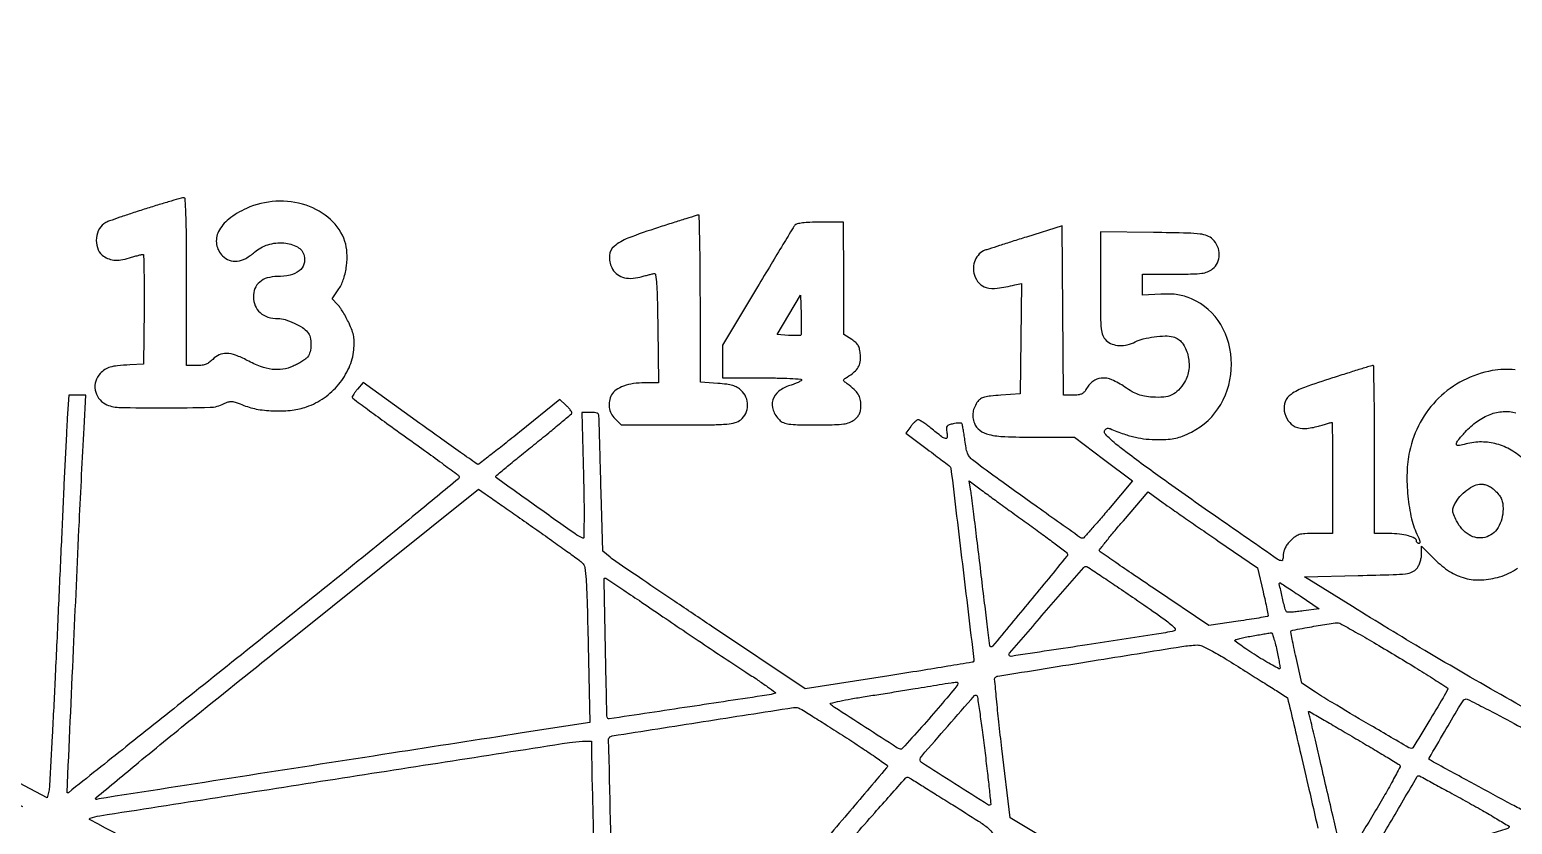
# Model space of a CAD drawing. Extents: x 0 to 7087, y 0 to 4724.
# Drawn here: x 2847 to 3448, y 3366 to 3688 of the extents above; entities that cross this region are included whole.
import ezdxf

# ---------------------------------------------------------------- set-up
doc = ezdxf.new("R2010")
doc.units = 0

msp = doc.modelspace()

# ---------------------------------------------------------------- linework, layer by layer
for points in [[(1293.492648, 3122.898616, -0.000001), (1813.67451, 3204.303477, -0.022438), (1818.5, 3204.838211, -0.754331), (1818.552835, 3204.690615, -0.017362), (1817.590625, 3204.050119, -0.012894), (1816.042809, 3203.149883, -0.006068), (1814, 3202.063238, -0.007019), (1809.606217, 3199.871571, -0.000019), (1750.092351, 3171.224375, -0.000118), (1682.894469, 3138.901257, -0.000074), (1604.165449, 3101.068753), (1399.830898, 3002.914831), (1224.165449, 3013.975075, -0.000031), (1154.660747, 3018.355539, -0.00004)], [(6679.454404, 791.75405, 0.000001), (6397.472142, 1046.787835, 0.000001), (6069.5, 1343.414553, -0.000021)], [(5468.71875, 1886.879035, -0.000001), (5219.850244, 2112.065315, -0.01151)], [(5252.276589, 2097.990111, 0.000002), (5820.76871, 1796.93329)], [(4651.653342, 1425.1125, -0.000001), (4539.128075, 1632.810979, -0.043589)], [(5548.424573, 2408.704966, -0.000001), (5727.394647, 2299.842302, -0.000133)], [(5306.980115, 216.220109, 0.000001), (5194.709925, 423.334713, 0.000017)], [(5733.561876, 2304.782547, -0.000001), (5555.403848, 2413.623819, -0.353388)], [(5373.759285, 2042.672399, -0.000001), (5195.709751, 2137.200618, -0.192573)], [(5555.34416, 980.541909, -0.000001), (5678.911179, 867.897119, -0.000083)], [(3615.925633, 3667.053647, -0.000002), (3641.728749, 3715.748958, -0.000001), (3683.548406, 3794.66941, -0.000001), (3731.295565, 3884.775511, -0.000001), (3778.830453, 3974.480516)], [(1840.425828, 3215.248007, -0.000001), (1750.933564, 3201.206536, -0.000135)], [(4749.665349, 793.063305, 0.000001), (4721.748575, 903.856146, 0.007095)], [(4570.12107, 1505.740836, -0.000001), (4545.158775, 1605.268138, -0.26365)], [(4912.327304, 147.416691, -0.000001), (4884.371973, 258.307726, -0.000042)], [(2219.775322, 3388.29958, -0.000113), (2302.284696, 3427.943308, 0.000049), (2384.83521, 3467.593889, 0.000082), (2454.393481, 3501.026403, 0.000001), (2517.540201, 3531.39011, 0.062771), (2517.884602, 3531.612606, 0.32324), (2518.103037, 3532.480532, 0.020229), (2516.964311, 3535.036102, 0.020995), (2515.614818, 3537.496886, 0.262598), (2514.722919, 3538, 0.111952), (2513.916109, 3537.817059, 0.000008), (2449.780288, 3507.154402, 0.000287), (2378.985646, 3473.256966, 0.000173), (2295.094239, 3432.993709, -0.000238), (2211.176898, 3392.73144, -0.000394)], [(1848.627436, 3209.469568, -0.000003), (2044.597961, 3240.082163, -0.000017), (2238.020133, 3270.288605, -0.031404)], [(5195.527972, 2138.637991, -0.000003), (5370.619532, 2273.225485, -0.00001), (5544.780584, 2407.090447, -0.077987)], [(3778.724967, 3999.549892, 0.000039), (3713.641076, 3876.75, -0.000034), (3648.504441, 3753.847778, -0.000056), (3593.512849, 3650.132812, -0.000002), (3543.723597, 3556.255828, -0.018461)], [(5982.658973, 2709.702957, -0.000002), (6088.233851, 2670.531374, -0.000202)], [(6450.22633, 2376, -0.000003), (6305.76258, 2478.782248, -0.000005), (6175.84193, 2571.220518, -0.000003), (6066.608729, 2648.942153, -0.000054)], [(5413.830573, 1926.909787, 0.000017), (6158.626144, 1253.456846)], [(1825.138253, 2968.862981, -0.000003), (1836.244022, 3088.55881, -0.000004), (1847.339812, 3208.131344, -0.145737)], [(2087.308865, 3324.525265, -0.000002), (2150.352133, 3354.892074, -0.000188)], [(2510.846271, 3352.20417, -0.000001), (2507.660792, 3319.483316, -0.120384)], [(1855.853411, 3386.98061, -0.000004), (1741.150748, 3416.605863, -0.00028)], [(6395.801089, 1900.967422, 0.000006), (6162.72301, 2042.995235, -0.000108)], [(4545.463117, 1605.546108, -0.000002), (4590.813587, 1522.171778, -0.000208)], [(2264.237841, 3266.043679, -0.002997), (2284.980364, 3260.242181, -0.001374), (2311.96433, 3252.440073, -0.00139), (2366.059384, 3236.474627, -0.000914), (2428.229116, 3217.814238, -0.000057), (2493.279601, 3198.151447, -0.111456), (2495.150415, 3197.091079, -0.236242), (2495.583911, 3195.970696, -0.000051), (2489.949097, 3136.772881, -0.000064), (2484.316335, 3077.740881, -0.174267), (2483.641057, 3076.307724, -0.124472), (2481.293252, 3074.90762, -0.000009), (2265.828676, 3010.60097, -0.000017), (2051.378754, 2946.609263, -0.067821)], [(2529.310235, 3542.501859, 0.000002), (2526.118043, 3509.785496, 0.000162)], [(2507.482905, 3319.252036, -0.000002), (2469.580885, 3313.292048, -0.000177)], [(2073.118164, 3328.258049, -0.000011), (1969.384415, 3356.092479, -0.000007), (1865.341002, 3384.014143, -0.097573)], [(2629.443404, 3487.452118, 0.000003), (2660.95204, 3470.765601, 0.000119)], [(2266.909638, 3274.393112, -0.000009), (2383.610626, 3292.9641, -0.000069)], [(2076.389284, 2946.722542, 0.000004), (2133.501239, 2963.869552, 0.000022), (2197.976335, 2983.230838, 0.000014), (2273.5, 3005.915795, -0.000014), (2348.687081, 3028.499594, -0.000023), (2412.057188, 3047.528764), (2469.583157, 3064.800038, -0.016657), (2469.95, 3064.896982, -0.448186), (2470.020224, 3064.847098, -0.174619), (2469.98875, 3064.715804, -0.046581), (2469.785674, 3064.461641, -0.016322), (2469.45, 3064.135541, -0.015807), (2468.65679, 3063.458323, -0.000007), (2441.562728, 3041.769224, -0.000106), (2411.440583, 3017.667326, -0.000065), (2375.848647, 2989.208808), (2283.197295, 2915.146535)], [(3448.842335, 3550.270732, 0.071735), (3439.661334, 3549.938588, 0.073419), (3427.908391, 3545.965887, 0.07538), (3417.922765, 3538.791577, 0.075051), (3410.47908, 3528.948682, 0.071832), (3406.134099, 3517.200779, 0.045681), (3405.116196, 3508.725767, 0.031745), (3405.456061, 3499.083371, 0.032228), (3406.965774, 3489.911123, 0.062502), (3409.525639, 3482.950419, -0.024217), (3410.058842, 3481.784183, -0.053179), (3410.324083, 3480.841018, -0.096655), (3410.308847, 3480.227412, -0.351842), (3410.02568, 3480, -0.080406), (3409.633907, 3480.063412, -0.091495), (3409.301294, 3480.246599, -0.100739), (3409.078912, 3480.519307, -0.121415), (3409, 3480.839485, 0.283176), (3408.269657, 3482.025633, 0.047119), (3405.66275, 3483.045227, 0.040867), (3402.068029, 3483.762555, 0.028827), (3397.952947, 3484), (3392, 3484), (3392, 3518, 0.00175), (3391.954362, 3531.037288, 0.002919), (3391.813444, 3542.0125, 0.000343), (3391.624964, 3551.745115, 0.408353), (3391.364916, 3552, 0.073891), (3390.879888, 3551.927928, 0.000388), (3386.271268, 3550.523468, 0.001712), (3381.024054, 3548.90028, 0.001084), (3374.916658, 3546.973508, 0.010102), (3363.574159, 3543.114113, 0.063593), (3358.150375, 3540.323514, 0.147742), (3355.784033, 3537.368562, 0.145838), (3355.43372, 3533.581399, 0.094892), (3357.04485, 3529.623842, 0.14545), (3359.842406, 3527.238215, 0.121394), (3363.89798, 3526.518598, 0.055727), (3369.217432, 3527.47193, -0.001577), (3371.212559, 3528.057577, -0.002418), (3372.94505, 3528.551129, -0.000812), (3374.44478, 3528.967914, -0.067462), (3374.681501, 3529, -0.409843), (3374.812145, 3528.871294, -0.000197), (3374.906441, 3522.390625, -0.002212), (3374.977113, 3515.127629, -0.001326), (3375, 3506.5), (3375, 3484), (3367.923077, 3484, 0.010738), (3363.711495, 3483.909539, 0.060432), (3361.494895, 3483.543478, 0.08826), (3359.825985, 3482.715688, 0.037239), (3357.923077, 3481.076923, 0.03585), (3356.75283, 3479.725653, 0.038408), (3355.817164, 3478.250616, 0.041776), (3355.200166, 3476.811386, 0.080548), (3355, 3475.576923, -0.019678), (3354.961111, 3474.589192, -0.031824), (3354.841857, 3473.756971, -0.033661), (3354.671208, 3473.148075, -0.317642), (3354.46164, 3473, -0.152995), (3352.613058, 3473.579206, -0.000353), (3328.900681, 3490.081001, -0.002618), (3307.146158, 3505.412972, -0.006914), (3291.785183, 3516.683271, -0.007158), (3287.265099, 3520.199524, -0.024204), (3284.463303, 3522.676014, -0.032929), (3282.826563, 3524.49497, -0.264226), (3282.664225, 3525.567368, -0.087195), (3283.022789, 3526.165058, -0.120588), (3283.530994, 3526.52517, -0.116114), (3284.163271, 3526.617667, -0.076924), (3284.879042, 3526.442902, 0.01457), (3290.50075, 3524.301897, 0.027512), (3295.162781, 3522.962633, 0.030934), (3299.556467, 3522.240598, 0.025263), (3304.315295, 3522, 0.015848), (3308.474984, 3522.131875, 0.040225), (3311.464263, 3522.564694, 0.041691), (3314.283234, 3523.460016, 0.018139), (3317.862573, 3525.089191, 0.147385), (3329.67143, 3536.225044, 0.130954), (3334.050344, 3552.57825, 0.13464), (3329.677069, 3568.600314, 0.15892), (3317.927593, 3578.935803, 0.025345), (3314.982135, 3580.029634, 0.038859), (3312.331119, 3580.642582, 0.033939), (3309.36879, 3580.885114, 0.01445), (3305.38759, 3580.825154), (3297.995345, 3580.5), (3297.997672, 3584.75), (3298, 3589), (3310.865141, 3589, 0.004274), (3318.352743, 3589.064011, 0.028965), (3322.04475, 3589.341477, 0.059835), (3324.398908, 3589.94875, 0.073767), (3326.365141, 3591.07258, 0.117018), (3328.388543, 3593.619731, 0.108844), (3329.121429, 3596.874281, 0.104799), (3328.425282, 3600.23631, 0.101163), (3326.421063, 3603.075686, 0.092016), (3324.201812, 3604.501255, 0.068348), (3321.373606, 3605.2264, 0.023042), (3316.344389, 3605.571098, 0.001669), (3302.421063, 3605.835937), (3281, 3606.171873), (3281, 3585.260251, 0.001647), (3281.044779, 3571.663809, 0.023337), (3281.303664, 3566.807024, 0.071705), (3281.96479, 3564.141072, 0.108006), (3283.314451, 3562.174314, 0.097611), (3285.684227, 3560.689962, 0.07825), (3288.635065, 3560.064731, 0.071533), (3291.880809, 3560.358325, 0.06113), (3295.103424, 3561.553482, -0.058634), (3298.357171, 3562.778634, -0.027563), (3302.778767, 3563.619231, -0.027434), (3307.208227, 3563.964994, -0.067339), (3310.447421, 3563.602553, -0.174209), (3314.085175, 3561.16234, -0.097525), (3316.384606, 3556.284959, -0.088638), (3316.790065, 3550.443264, -0.110454), (3315.044003, 3545.304334, -0.051154), (3312.582385, 3542.064683, -0.094624), (3309.921267, 3540.123924, -0.088414), (3306.605127, 3539.223742, -0.040248), (3302.097378, 3539.186575, -0.024288), (3298.860331, 3539.579439, -0.045442), (3296.312684, 3540.25761, -0.043206), (3293.846851, 3541.41048, -0.019857), (3290.84584, 3543.306251, 0.048681), (3285.632811, 3546.193759, 0.119476), (3281.34389, 3546.933179, 0.154063), (3277.879939, 3545.578376, 0.101042), (3275.128159, 3542.25, -0.068353), (3274.333857, 3541.151252, -0.099448), (3273.356745, 3540.468159, -0.076408), (3271.999753, 3540.108109, -0.026714), (3269.977774, 3540), (3266.025916, 3540), (3265.762958, 3574.293879), (3265.5, 3608.587758), (3251, 3603.999411, 0.000353), (3245.281325, 3602.185362, 0.000472), (3240.095216, 3600.530824, 0.000327), (3235.746878, 3599.1359, 0.004925), (3234.239033, 3598.634664, 0.119423), (3231.937313, 3597.164213, 0.090875), (3230.283373, 3594.658006, 0.086569), (3229.571592, 3591.609437, 0.094136), (3229.969113, 3588.593589, 0.103671), (3231.88749, 3585.284479, 0.150769), (3234.762098, 3583.563195, 0.093049), (3239.196636, 3583.32047, 0.024077), (3246.269453, 3584.600401), (3249.038905, 3585.240592), (3248.769453, 3562.870296), (3248.5, 3540.5), (3240.667, 3540, 0.009661), (3236.544742, 3539.656787, 0.040121), (3234.09196, 3539.203897, 0.069405), (3232.499339, 3538.527967, 0.100364), (3231.373571, 3537.5, 0.048397), (3230.071739, 3535.298366, 0.069177), (3229.403864, 3533.132784, 0.072301), (3229.367332, 3530.94091, 0.058977), (3229.93818, 3528.662598, 0.145731), (3232.131831, 3525.793372, 0.099957), (3235.882169, 3524.07622, 0.048127), (3242.322011, 3523.20845, 0.009049), (3254.217881, 3522.974492), (3270.5, 3522.948983), (3282.213185, 3514.129847), (3293.92637, 3505.310711), (3284.213185, 3493.726659, -0.003354), (3280.434533, 3489.281108, -0.005296), (3277.127836, 3485.524477, -0.001586), (3274.224877, 3482.316635, -0.186991), (3273.732639, 3482.071304, -0.179721), (3272.895968, 3482.296558, -0.000135), (3254.378418, 3495.48588, -0.001532), (3238.007567, 3507.228659, -0.008103), (3229.162149, 3513.835257, -0.070987), (3227.989372, 3515.041469, -0.065695), (3227.163778, 3516.558448, -0.046433), (3226.569804, 3518.668423, -0.016061), (3226.097939, 3521.801444, 0.006917), (3225.781437, 3524.199929, 0.010033), (3225.430415, 3526.306695, 0.006051), (3225.08128, 3528.053553, 0.145012), (3224.845512, 3528.487821, 0.178816), (3224.472992, 3528.659346, 0.024312), (3223.600469, 3528.684655, 0.025483), (3222.523042, 3528.608492, 0.018969), (3221.345799, 3528.41916, 0.031003), (3219.683667, 3527.978098, 0.162417), (3218.937145, 3527.418338, 0.159506), (3218.66896, 3526.516474, 0.029614), (3218.820425, 3524.770167, -0.059455), (3218.872102, 3522.853627, -0.471298), (3218.233046, 3522.418171, -0.094235), (3216.752569, 3523.171367, -0.004426), (3212.331703, 3526.655081, 0.01083), (3210.662375, 3527.936226, 0.014593), (3209.094594, 3529.01743, 0.011609), (3207.757035, 3529.839959, 0.132803), (3207.16511, 3530, 0.157402), (3206.658638, 3529.836511, 0.028576), (3205.881901, 3529.206312, 0.028292), (3205.02534, 3528.332577, 0.022338), (3204.198603, 3527.298082), (3202.230393, 3524.596165), (3210.865197, 3518.140954, -0.00027), (3214.206955, 3515.639902, -0.000416), (3217.094757, 3513.472408, -0.000128), (3219.598936, 3511.58858, -0.012601), (3219.946742, 3511.312796, -0.191199), (3220.458918, 3510.369324, -0.000075), (3225.095331, 3471.709735, -0.000067), (3229.728436, 3432.984635, -0.226169), (3229.433211, 3432.111095, -0.159918), (3229.065291, 3431.918204, -0.000143), (3219.244252, 3430.278403, -0.001459), (3208.255485, 3428.479803, -0.000892), (3195.277762, 3426.418264), (3161.5, 3421.114337), (3123.5, 3446.543022, -0.000697), (3108.721441, 3456.462342, -0.001029), (3095.78125, 3465.212713, -0.000462), (3084.758913, 3472.714189, -0.020045), (3082.5, 3474.39105), (3079.5, 3476.810393), (3078.841893, 3500.155197, -0.000165), (3078.583156, 3509.442243, -0.000208), (3078.350111, 3518.037776, -0.000165), (3078.159975, 3525.249476, -0.001671), (3078.091893, 3528.25, 0.010968), (3077.964067, 3531.344883, 0.146296), (3077.573769, 3532.4018, 0.208771), (3076.716801, 3532.886668, 0.02582), (3074.523629, 3533), (3071.047259, 3533), (3071.68716, 3507.362157, -0.002778), (3071.892666, 3496.769541, -0.006329), (3071.902153, 3488.770398, -0.002107), (3071.801842, 3482.3758, -0.528956), (3071.397507, 3482.112157, -0.05512), (3068.288179, 3483.832681, -0.000999), (3052.839624, 3494.804097, -0.000242), (3036.488314, 3506.477759, -0.332498), (3036.269271, 3507.165582, -0.136341), (3036.571373, 3507.602736, -0.00062), (3040.911911, 3511.213261, -0.002872), (3045.887391, 3515.293498, -0.001803), (3051.75, 3520.010267, 0.002739), (3057.596308, 3524.731987, 0.004409), (3062.520312, 3528.82649, 0.000997), (3066.782886, 3532.449646, 0.219505), (3067, 3532.920371, 0.153075), (3066.872929, 3533.325707, 0.017503), (3066.291959, 3534.10181, 0.019832), (3065.512754, 3534.995179, 0.014927), (3064.589648, 3535.91578), (3062.179297, 3538.180188), (3045.845731, 3525.090094, -0.001484), (3039.545566, 3520.071629, -0.002402), (3034.154289, 3515.845215, -0.000371), (3029.359459, 3512.129136, -0.166149), (3028.981571, 3512, -0.154314), (3028.59416, 3512.122482, -0.000193), (3021.857789, 3516.858881, -0.001671), (3014.322382, 3522.19918, -0.001025), (3005.475488, 3528.540871), (2982.5, 3545.081743), (2980.25, 3542.485108, 0.013217), (2979.391647, 3541.439934, 0.017786), (2978.674624, 3540.447302, 0.014975), (2978.141602, 3539.597213, 0.150397), (2978.046591, 3539.194236, 0.218849), (2978.286138, 3538.753568, 0.000523), (2984.259245, 3534.297682, 0.003169), (2991.061775, 3529.30081, 0.00195), (2999.130628, 3523.5, -0.001426), (3007.264833, 3517.665132, -0.002184), (3014.278499, 3512.556964, -0.000738), (3020.312266, 3508.108275, -0.060266), (3021.155904, 3507.310942, -0.414409), (3021.05007, 3506.170188, -0.000659), (3003.829561, 3491.92167, -0.003015), (2980.483645, 3472.892152, -0.000783), (2942.689859, 3442.560942, -0.000218), (2912.196852, 3418.189129, -0.000362), (2886.464388, 3397.671027, -0.000008), (2863.134319, 3379.096724, -0.169695), (2862.857531, 3379, -0.427361), (2862.62956, 3379.23839, -0.000009), (2865.210905, 3436.952297, -0.000538), (2867.587102, 3488.808715, -0.001338), (2869.468405, 3526.75), (2870.160958, 3540), (2866.728079, 3540), (2863.2952, 3540), (2862.691822, 3530.75, 0.004313), (2862.333512, 3524.416245, 0.000219), (2861.354668, 3503.801562, 0.00035), (2860.219057, 3479.296675, 0.000254), (2858.987103, 3452, -0.000764), (2857.748295, 3425.160169, -0.001201), (2856.593247, 3402.103317, -0.000289), (2855.521648, 3381.916504, -0.048011), (2855.192881, 3379.734695), (2854.5, 3376.969391), (2750.5, 3432.052236, -0.000036)], [(3263.95358, 3357.124627), (3244.407159, 3368.912254), (3241.087901, 3397.007115, -0.002231), (3239.859091, 3407.821887, -0.003616), (3238.922016, 3417.027452, -0.000669), (3238.167129, 3425.132054, -0.222815), (3238.375761, 3425.709094, -0.157614), (3239.505326, 3426.286778, -0.000087), (3277.793421, 3432.462332, -0.000422), (3313.968149, 3438.259279, -0.028655), (3320.153239, 3438.884603, -0.123217), (3322.080775, 3438.490395, -0.012124), (3326.33478, 3436.323205, -0.012201), (3332.028533, 3433.064509, -0.004907), (3339.653239, 3428.347287, 0.000016), (3346.124088, 3424.255864, 0.000026), (3351.598323, 3420.795231, 0.000002), (3356.530506, 3417.677649, 0.004481), (3356.660203, 3417.597287, -0.200852), (3356.743493, 3417.48272, -0.000017), (3359.297873, 3406.677952, -0.000549), (3362.107705, 3394.732241, -0.000331), (3365.41454, 3380.561697, -0.00215), (3369.016196, 3364.774199, -0.005269)], [(3451.966031, 3514.340633, 0.058217), (3446.606399, 3518.134709, 0.065779), (3440.727804, 3520.403561, 0.066706), (3434.533117, 3521.048602, 0.062541), (3428.243398, 3520.069806, -0.043619), (3425.78483, 3519.591574, -0.471375), (3425.153477, 3520.211216, -0.152298), (3425.757077, 3521.685973, -0.010988), (3428.674849, 3525.061857, -0.052537), (3433.489965, 3529.380593, -0.066327), (3438.754378, 3532.213429, -0.073424), (3444.108862, 3533.380612, -0.089575), (3449.198212, 3532.815256, 0.07274)], [(2813.171221, 3390.181942, -0.00002), (2844.595056, 3373.481045, -0.059601)], [(3477.812686, 3399.219548, -0.001095), (3445.167086, 3417.646472, -0.004319), (3412.313199, 3436.662892, -0.005897), (3383.066063, 3454.399053), (3363.632126, 3466.5), (3385.40643, 3467, 0.001577), (3399.557382, 3467.36961, 0.022739), (3404.56772, 3467.744769, 0.071509), (3407.249903, 3468.46686, 0.121821), (3409.090367, 3469.860784, 0.055846), (3409.822203, 3471.006158, 0.033241), (3410.439045, 3472.504512, 0.032929), (3410.860512, 3474.100128, 0.048139), (3411, 3475.545567), (3411, 3478.869565), (3416.352129, 3473.517436, 0.054006), (3422.360843, 3468.683303, 0.077066), (3428.613211, 3465.922935, 0.078735), (3435.304739, 3465.219203, 0.059146), (3442.612179, 3466.47747, 0.081597), (3449.89262, 3470.007866, 0.084757)], [(2814.731505, 3367.030361, -0.00009), (2737.5, 3354.998771, 0.000032)], [(3379.142373, 3352.300284, -0.000073), (3377.213397, 3360.589363, -0.000359), (3375.030671, 3370.005676, -0.000226), (3372.495702, 3381, 0.000467), (3369.950549, 3392.014253, 0.000729), (3367.735784, 3401.495313, 0.000192), (3365.78697, 3409.769061, 0.026269), (3365.500393, 3410.75, -0.021374), (3365.355215, 3411.229457, -0.038761), (3365.284399, 3411.632812, -0.052041), (3365.286579, 3411.9168, -0.381874), (3365.379629, 3412, -0.131803), (3365.618232, 3411.935991, -0.000112), (3370.857711, 3408.905278, -0.001186), (3376.702744, 3405.504011, -0.000725), (3383.583467, 3401.464777, -0.001185), (3390.492987, 3397.373065, -0.001838), (3396.434544, 3393.805878, -0.000537), (3401.584646, 3390.680497, -0.059791), (3402.21393, 3390.18607, -0.329566), (3402.310277, 3389.542863, -0.001962), (3399.314441, 3383.95253, -0.006904), (3395.715531, 3377.513741, -0.004216), (3391.299288, 3370.009549, -0.003092), (3386.806611, 3362.624569, -0.005396)], [(3497.425405, 2857.64413, -0.000054), (3563.298817, 2902.870819, -0.000044), (3629.379131, 2948.220588, -0.128262), (3631.329455, 2948.924217, -0.334651), (3631.60406, 2948.754051, -0.070995), (3631.73985, 2948.169926, -0.048314), (3631.731233, 2947.299141, -0.026849), (3631.561778, 2946.25, 0.003339), (3631.09919, 2944.048844, 0.000006), (3623.706828, 2907.665748, 0.000046), (3615.40414, 2866.780585, 0.000028), (3605.660047, 2818.761058, -0.000337)]]:
    msp.add_lwpolyline(points, format="xyb")
for points in [[(2894.5, 3615.44015, 0.002772), (2888.97859, 3613.667914, 0.003666), (2883.970934, 3611.989154, 0.002644), (2879.794977, 3610.530333, 0.035806), (2878.315945, 3609.882296, 0.139523), (2875.722546, 3607.408521, 0.105417), (2874.472052, 3603.656233, 0.105246), (2874.8599, 3599.715028, 0.138631), (2876.839937, 3596.714625, 0.075605), (2879.008189, 3595.352074, 0.076548), (2881.474285, 3594.703094, 0.06448), (2884.369246, 3594.77332, 0.035419), (2887.831407, 3595.561507, -0.004038), (2889.67568, 3596.104986, -0.005436), (2891.354533, 3596.565333, -0.003795), (2892.766235, 3596.924542, -0.056936), (2893.269132, 3596.989176, -0.410382), (2893.578543, 3596.69227, -0.001173), (2893.733273, 3590.460883, -0.005405), (2893.81706, 3583.280984, -0.003239), (2893.769132, 3574.75), (2893.5, 3552.5), (2888, 3552.240771, 0.011592), (2883.020162, 3551.890205, 0.046643), (2880.026398, 3551.324733, 0.072563), (2877.904827, 3550.365122, 0.062864), (2876.027677, 3548.799333, 0.11417), (2874.226822, 3545.67345, 0.115383), (2873.991337, 3542.08691, 0.116239), (2875.36903, 3538.788193, 0.117152), (2878.071521, 3536.463015, 0.114187), (2883.55271, 3535.064254, 0.005825), (2902.033467, 3534.864285, 0.00584), (2920.510194, 3535.095441, 0.113752), (2926.005467, 3536.502827, -0.040873), (2927.832443, 3537.265692, -0.097892), (2929.284117, 3537.438798, -0.065481), (2931.026944, 3537.072332, -0.011169), (2934.205807, 3535.874472, 0.054696), (2939.951002, 3534.263265, 0.035355), (2946.835501, 3533.617979, 0.035318), (2953.755312, 3533.949205, 0.05388), (2959.609291, 3535.29577, 0.070292), (2966.649003, 3538.90812, 0.066221), (2972.574678, 3544.392122, 0.067658), (2976.756064, 3551.110272, 0.079862), (2978.695037, 3558.334139, 0.023118), (2978.867221, 3561.372065, 0.047119), (2978.667442, 3563.751122, 0.045088), (2978.017783, 3566.116343, 0.019489), (2976.753197, 3569.131296, 0.014856), (2975.637476, 3571.350595, 0.01339), (2974.354516, 3573.579315, 0.013553), (2973.096892, 3575.514846, 0.040731), (2972.101071, 3576.734457), (2969.951051, 3578.968914), (2972.668257, 3583.074889, 0.070324), (2974.61915, 3587.174209, 0.044652), (2975.746734, 3592.349493, 0.044459), (2975.94094, 3597.679322, 0.066683), (2975.082991, 3602.248535, 0.131436), (2969.304102, 3611.066131, 0.10211), (2959.343553, 3616.845575, 0.094314), (2947.18002, 3618.487449, 0.093492), (2935.223081, 3615.557048, 0.057361), (2928.096373, 3611.271703, 0.112864), (2923.909678, 3606.199429, 0.16023), (2923.141779, 3601.031356, 0.15501), (2925.573466, 3596.335625, 0.111775), (2928.293559, 3594.619742, 0.115213), (2931.456407, 3594.268075, 0.095175), (2934.925382, 3595.373397, 0.055631), (2938.514698, 3597.878762, -0.106112), (2943.940178, 3600.907148, -0.092908), (2950.403946, 3601.636652, -0.109664), (2955.864495, 3599.999106, -0.206639), (2958.611663, 3596.411121, -0.139102), (2958.507642, 3593.004438, -0.153126), (2956.618987, 3590.30705, -0.110598), (2952.925966, 3588.587548, -0.053146), (2947.704545, 3588.014742, 0.06902), (2943.678676, 3587.443729, 0.106809), (2940.594201, 3585.792441, 0.119138), (2938.685213, 3583.170338, 0.100786), (2938.031803, 3579.795455, 0.096385), (2938.765795, 3576.208214, 0.113616), (2940.776253, 3573.39366, 0.106117), (2943.939232, 3571.612664, 0.075489), (2947.974097, 3571, -0.073854), (2950.889365, 3570.567028, -0.033746), (2954.496246, 3569.199712, -0.033703), (2957.866314, 3567.370892, -0.078535), (2960.016898, 3565.47964, -0.118214), (2961.032703, 3563.415836, -0.05724), (2961.350902, 3560.47273, -0.057129), (2960.992727, 3557.521925, -0.114326), (2959.95, 3555.430933, -0.060358), (2959.102967, 3554.625907, -0.018444), (2957.644396, 3553.622633, -0.018168), (2955.913856, 3552.610291, -0.018922), (2954.137306, 3551.74084, -0.066303), (2949.948953, 3550.51428, -0.069214), (2945.648161, 3550.452927, -0.059108), (2940.952453, 3551.612115, -0.032533), (2935.554982, 3554.055861, 0.033064), (2930.856828, 3556.176989, 0.08173), (2927.159866, 3556.906731, 0.111754), (2924.154433, 3556.326244, 0.102862), (2921.58758, 3554.5, -0.045874), (2920.25304, 3553.301597, -0.067695), (2918.877006, 3552.541205, -0.061488), (2917.250196, 3552.131301, -0.031012), (2915.135329, 3552), (2911, 3552), (2911, 3586, 0.001508), (2910.947743, 3603.321602, 0.007699), (2910.741366, 3612.949476, 0.005348), (2910.438714, 3619.31278, 0.414908), (2909.75, 3619.924167, 0.055109), (2908.855452, 3619.769968, 0.001292), (2904.754687, 3618.575706, 0.002843), (2899.955251, 3617.134805, 0.001924)], [(3102, 3607.858891, 0.013276), (3089.700455, 3603.55154, 0.087055), (3084.106745, 3600.220674, 0.200631), (3082.242701, 3596.496235, 0.124528), (3083.12972, 3591.614642, 0.107882), (3084.882121, 3589.273031, 0.098328), (3087.506846, 3587.779341, 0.08563), (3090.824477, 3587.276203, 0.060325), (3094.568016, 3587.806948, -0.001577), (3096.316136, 3588.268595, -0.001774), (3098.000105, 3588.701249, -0.001624), (3099.435679, 3589.059705, -0.009587), (3100.191732, 3589.230577, -0.435143), (3100.904872, 3588.723866, -0.015135), (3101.290278, 3584.955062, -0.012616), (3101.57742, 3578.772352, -0.002271), (3101.769132, 3567.25), (3102.038263, 3545), (3096.487013, 3545, 0.036857), (3091.940348, 3544.664391, 0.049974), (3087.950436, 3543.657382, 0.059049), (3084.869843, 3542.111678, 0.124738), (3083.080491, 3540.1504, 0.075511), (3082.187055, 3537.629997, 0.082865), (3082.123396, 3535.040011, 0.083461), (3082.902627, 3532.584724, 0.078045), (3084.454545, 3530.454545), (3086.909091, 3528), (3109.819687, 3528, 0.001718), (3124.035698, 3528.048857, 0.018523), (3129.78205, 3528.301367, 0.048785), (3133.043363, 3528.889602, 0.097955), (3135.365141, 3530.07258, 0.11724), (3137.365546, 3532.593047, 0.105931), (3138.113714, 3535.841358, 0.103165), (3137.470181, 3539.182127, 0.105566), (3135.547003, 3541.955843, 0.059446), (3133.973106, 3543.116554, 0.057369), (3132.151745, 3543.891069, 0.040571), (3129.702118, 3544.403887, 0.013461), (3126.047003, 3544.764524), (3119, 3545.268735), (3119, 3579.134367, 0.002075), (3118.946121, 3592.114301, 0.003474), (3118.779687, 3603.026886, 0.000489), (3118.556671, 3612.647455, 0.440592), (3118.25, 3612.914606, 0.046742), (3117.682575, 3612.795569, 0.000356), (3113.167188, 3611.394265, 0.001322), (3107.995255, 3609.770159, 0.000848)], [(3157.275105, 3608.75, 0.028218), (3156.594632, 3607.76259, 0.000322), (3152.432851, 3600.918503, 0.000989), (3147.646955, 3593.00137, 0.000645), (3142.15266, 3583.844903), (3128, 3560.189806), (3128, 3553.594903), (3128, 3547), (3144, 3547, -0.004825), (3150.135061, 3546.940791, -0.008034), (3155.3, 3546.758039, -0.002574), (3159.686708, 3546.509559, -0.396246), (3160, 3546.176304, -0.268771), (3159.772696, 3545.783992, -0.019138), (3158.610493, 3545.175592, -0.022837), (3157.082436, 3544.532559, -0.014951), (3155.269762, 3543.926304, 0.093943), (3150.77382, 3541.58455, 0.153167), (3148.368227, 3538.062953, 0.162843), (3148.481151, 3533.962489, 0.109184), (3151.025436, 3529.974564, 0.099498), (3152.633316, 3528.904844, 0.064195), (3154.802118, 3528.326741, 0.029058), (3158.389626, 3528.060119, 0.004021), (3165.865141, 3528, 0.004274), (3173.352743, 3528.064011, 0.028965), (3177.04475, 3528.341477, 0.059835), (3179.398908, 3528.94875, 0.073767), (3181.365141, 3530.07258, 0.0448), (3182.638566, 3531.273389, 0.075243), (3183.436376, 3532.504503, 0.070842), (3183.862979, 3533.969588, 0.035489), (3184, 3535.897615, 0.054865), (3183.724829, 3538.397764, 0.086554), (3182.902558, 3540.387292, 0.068358), (3181.2988, 3542.287103, 0.023277), (3178.5, 3544.581331, -0.013073), (3177.246372, 3545.56689, -0.214702), (3177.017405, 3546.0344, -0.246953), (3177.232498, 3546.477662, -0.017229), (3178.412251, 3547.28537, 0.030569), (3181.321605, 3549.393318, 0.085996), (3182.956162, 3551.290785, 0.100882), (3183.712706, 3553.440123, 0.052581), (3183.804819, 3556.291153, 0.029494), (3183.504565, 3558.557123, 0.081564), (3182.94932, 3560.061959, 0.087037), (3181.965675, 3561.254058, 0.036823), (3180.28852, 3562.486334), (3177.07704, 3564.5), (3177.03852, 3587.25), (3177, 3610), (3167.622445, 3610, 0.008518), (3163.391851, 3609.927926, 0.021541), (3160.324488, 3609.690822, 0.025398), (3158.169386, 3609.31865, 0.17402)], [(3159.651753, 3564.31842, -0.182779), (3159.295484, 3564.15768, -0.009207), (3157.998366, 3564.100765, -0.01377), (3156.422469, 3564.104075, -0.009448), (3154.636555, 3564.190819), (3150.058139, 3564.5), (3154.779069, 3572.5), (3159.5, 3580.5), (3159.794268, 3572.627601, -0.005369), (3159.875457, 3569.578825, -0.008259), (3159.873789, 3566.939414, -0.003624), (3159.819272, 3564.705411, -0.1907)], [(3052, 3486.032696, -0.001687), (3058.827693, 3481.230002, -0.002404), (3064.856899, 3476.914818, -0.001329), (3069.924085, 3473.230655, -0.035684), (3071.1937, 3472.155498, -0.163014), (3072.180699, 3470.229748, -0.019589), (3072.718292, 3465.417931, -0.011069), (3073.135712, 3457.068656, -0.001395), (3073.588017, 3439), (3074.288635, 3407.5), (3046.894317, 3403.273111, 0.000248), (2993.923821, 3395.072923, 0.000194), (2936.368895, 3386.110923, 0.000026), (2878.460839, 3377.067916, 0.010849), (2874.5, 3376.360824, -0.778804), (2874.192003, 3377.005341, -0.001009), (2891.473151, 3391.303118, -0.002731), (2914.86206, 3410.361366, -0.000839), (2950.360959, 3438.867996), (3029.221917, 3501.978169), (3031.860959, 3500.116282, 0.000977), (3033.629911, 3498.873426, 0.000061), (3038.865407, 3495.211201, 0.00009), (3045.104572, 3490.849717, 0.000067)], [(3251.704865, 3487.895485, -0.002205), (3257.576136, 3483.63149, -0.00338), (3262.621469, 3479.880539, -0.001177), (3266.941357, 3476.607369, -0.091872), (3267.516262, 3475.973687, -0.321186), (3267.439856, 3474.851508, -0.000405), (3252.364132, 3456.598311, -0.000386), (3237.244344, 3438.350622, -0.441632), (3236.357192, 3438.309474, -0.166727), (3236.260541, 3438.507037, -0.000053), (3235.165091, 3447.262942, -0.000904), (3233.966956, 3456.990696, -0.000548), (3232.582611, 3468.505729, 0.000527), (3231.172005, 3480.243241, 0.000747), (3229.890146, 3490.684705, 0.00042), (3228.786638, 3499.503131, 0.010785), (3228.433614, 3501.889013), (3227.857216, 3505.278025), (3232.178608, 3502.056959, 0.002813), (3234.719555, 3500.185138, 0.000453), (3239.69702, 3496.568336, 0.0005), (3245.566712, 3492.320281, 0.000439)], [(3328.566591, 3481.092163), (3344.633182, 3470.134442), (3346.859316, 3460.443279, -0.003215), (3347.69169, 3456.709781, -0.005216), (3348.345535, 3453.525152, -0.00123), (3348.878801, 3450.746452, -0.268445), (3348.792725, 3450.501074, -0.136305), (3348.527819, 3450.377023, -0.000501), (3345.123437, 3449.806619, -0.002576), (3341.252434, 3449.182506, -0.00161), (3336.712594, 3448.489502), (3324.925188, 3446.728972), (3302.893526, 3461.571732, -0.000969), (3294.424559, 3467.30117, -0.001565), (3287.241556, 3472.213865, -0.000225), (3280.879074, 3476.59889, -0.111212), (3280.548304, 3476.957246, -0.30629), (3280.576732, 3477.359479, -0.00146), (3283.273531, 3480.778068, -0.005866), (3286.442618, 3484.676502, -0.003593), (3290.265991, 3489.202135), (3300.297237, 3500.904271), (3306.398619, 3496.477077, 0.004255), (3309.757777, 3494.083027, 0.000996), (3315.42728, 3490.131541, 0.001027), (3321.968028, 3485.612037, 0.001009)], [(3441.076923, 3501.076923, -0.033523), (3442.543726, 3499.399043, -0.067239), (3443.412195, 3497.871905, -0.065556), (3443.856996, 3496.143477, -0.030464), (3443.996262, 3493.826923, -0.133125), (3441.975577, 3486.397431, -0.201422), (3436.685848, 3482.434109, -0.205618), (3430.242596, 3483.474503, -0.137272), (3425.174919, 3489.111255, -0.015343), (3424.045585, 3491.581764, -0.075916), (3423.673471, 3493.060405, -0.1029), (3423.817175, 3494.360575, -0.040545), (3424.515643, 3496.03025, -0.062234), (3426.540387, 3498.979943, -0.050532), (3429.36455, 3501.579203, -0.053072), (3432.430011, 3503.403961, -0.10814), (3435.153648, 3504, -0.062317), (3436.642357, 3503.813732, -0.052418), (3438.134398, 3503.262853, -0.047255), (3439.616917, 3502.348055, -0.034537)], [(3294.860864, 3457.663344, -0.002399), (3304.886253, 3450.729216, -0.018987), (3309.386908, 3447.322878, -0.060423), (3311.185415, 3445.44666, -0.544938), (3310.860864, 3444.569394, -0.016543), (3303.747214, 3443.234652, -0.000561), (3275.595333, 3438.943358, -0.000052), (3244.783448, 3434.285232, -0.238192), (3244.184438, 3434.482229, -0.393008), (3244.146035, 3435.534766, -0.000488), (3259.205621, 3452.934268, -0.000521), (3274.273999, 3470.273094, -0.309132), (3275.5, 3470.592254, -0.060543), (3276.225509, 3470.227461, -0.000486), (3281.599754, 3466.646167, -0.001755), (3287.751033, 3462.507135, -0.001127)], [(3102.704734, 3451.129776, 0.00127), (3111.994783, 3444.826003, 0.001063), (3121.887021, 3438.180811, 0.001072), (3130.958635, 3432.142916, 0.002937), (3137.400018, 3427.929782, -0.004343), (3142.284173, 3424.715548, -0.007695), (3146.246275, 3421.969186, -0.003134), (3149.453823, 3419.641422, -0.6206), (3149.400018, 3419.335514, -0.034), (3145.975786, 3418.57748, -0.000211), (3114.686026, 3413.86562, -0.000034), (3082.054686, 3408.968114, -0.259155), (3081.568426, 3409.150171, -0.172775), (3081.165528, 3410.21019, -0.00015), (3080.592802, 3437.809431, -0.000095), (3080.029451, 3465.616, -0.420103), (3080.405821, 3466, -0.147906), (3080.776234, 3465.887977, -0.000193), (3087.163881, 3461.631872, -0.00164), (3094.312312, 3456.83092, -0.001007)], [(3361.79516, 3458.766741), (3369.5, 3453.533481), (3363.179947, 3452.670127, -0.008191), (3360.722032, 3452.37529, -0.012328), (3358.570419, 3452.206374, -0.007195), (3356.782459, 3452.136068, -0.205395), (3356.362905, 3452.303762, -0.136887), (3355.774202, 3453.348079, -0.003866), (3354.571445, 3458.405073, -0.002236), (3353.392244, 3463.646381, -0.479244), (3353.676443, 3464, -0.143142), (3353.971285, 3463.913826, -0.000965), (3356.232041, 3462.46273, -0.003685), (3358.811861, 3460.772758, -0.002334)], [(3400.116466, 3434.862231, -0.002483), (3408.466432, 3429.780688, -0.004123), (3415.449022, 3425.403839, -0.000687), (3421.545171, 3421.50044, -0.37782), (3421.655714, 3421.112231, -0.023413), (3419.690758, 3417.445012, -0.001802), (3413.920097, 3407.868352, -0.000253), (3407.467077, 3397.258206, -0.261708), (3407.007553, 3397, -0.133064), (3405.855785, 3397.312043, -0.000269), (3389.478114, 3406.901075, -0.001722), (3374.824174, 3415.559403, -0.013052), (3368.035027, 3419.84631), (3362.570054, 3423.5), (3360.193571, 3433.82521, -0.004346), (3359.312175, 3437.812895, -0.00693), (3358.635758, 3441.237968, -0.002249), (3358.109326, 3444.187458, -0.24406), (3358.227566, 3444.5609, -0.152575), (3358.885204, 3444.905435, -0.000709), (3366.578404, 3446.292252, -0.002964), (3373.593954, 3447.503762, -0.023033), (3376.892595, 3447.898218, -0.14567), (3377.887784, 3447.679489, -0.00146), (3384.289053, 3444.110882, -0.004607), (3391.648053, 3439.89051, -0.002954)], [(3352.399604, 3436.841439, -0.006107), (3352.990283, 3434.068639, -0.009554), (3353.423582, 3431.667955, -0.004212), (3353.732953, 3429.635232, -0.236257), (3353.615357, 3429.282024, -0.331612), (3353.27278, 3429.232, -0.002519), (3350.645076, 3430.669035, -0.007851), (3347.602786, 3432.415715, -0.004801), (3344.066667, 3434.566667, -0.007443), (3340.602577, 3436.791797, -0.0127), (3337.786436, 3438.765326, -0.006507), (3335.560489, 3440.456344, -0.448276), (3335.533053, 3440.876083, -0.134179), (3336.032775, 3441.16651, -0.006394), (3337.928028, 3441.644218, -0.010101), (3340.221162, 3442.142398, -0.007066), (3342.823637, 3442.614874, 0.00038), (3345.428268, 3443.05185, 0.000551), (3347.727258, 3443.441947, 0.000275), (3349.679277, 3443.776486, 0.009331), (3350.141498, 3443.864874, -0.375665), (3350.44906, 3443.692392, -0.007479), (3351.069435, 3441.85748, -0.013866), (3351.733619, 3439.576436, -0.008377)], [(3222.872445, 3422.315717, -0.006649), (3216.235142, 3414.38799, -0.00474), (3208.600957, 3405.680425, -0.000736), (3200.775159, 3396.949066, -0.282605), (3199.998491, 3396.719225, -0.076818), (3198.623636, 3397.327371, -0.000383), (3185.864377, 3405.515777, -0.000546), (3173.342896, 3413.584466, -0.052341), (3171.682384, 3414.922043, -0.585942), (3171.791967, 3415.315051, -0.005341), (3175.457617, 3416.16619, -0.010381), (3180.056437, 3417.082657, -0.005813), (3185.682384, 3418.015512, 0.00079), (3192.12344, 3419.01714, 0.000587), (3199.2317, 3420.14258, 0.000593), (3205.934086, 3421.219988, 0.001346), (3211, 3422.0545, -0.001055), (3220.498643, 3423.624896, -0.034949), (3222.801567, 3423.837057, -0.439589), (3223.275376, 3423.34299, -0.156222)], [(3234.14899, 3396.174617, -0.00143), (3235.14322, 3387.84181, -0.002339), (3235.932486, 3380.774373, -0.000287), (3236.601548, 3374.483955, -0.218882), (3236.500607, 3374.18495, -0.358802), (3235.694841, 3374.083486, -0.000523), (3222.063473, 3382.720565, -0.000607), (3208.512742, 3391.349504, -0.256022), (3208, 3392.285231, -0.180623), (3208.619202, 3393.94338, -0.001136), (3219.216034, 3406.097454, -0.000758), (3230.029561, 3418.405628, -0.430804), (3230.905103, 3418.436181, -0.162453), (3231.185254, 3417.884712, -0.000811), (3232.10339, 3411.654731, -0.003547), (3233.090611, 3404.525768, -0.002225)], [(3471, 3394.726552, -0.09792), (3472.36646, 3393.574721, -0.044955), (3473.658934, 3391.624834, -0.029888), (3475.040732, 3388.656993, -0.009805), (3476.723343, 3384.137117), (3479.946687, 3374.930229), (3477.723343, 3374.124761, -0.012008), (3476.397372, 3373.68011, -0.001818), (3473.72145, 3372.864342, -0.002037), (3470.554354, 3371.925456, -0.00176), (3467.222017, 3370.965053), (3458.944034, 3368.610813), (3453.222017, 3371.391739, -0.01047), (3447.637986, 3374.251647, -0.000754), (3432.360115, 3382.514344, -0.00025), (3415.907947, 3391.454902, -0.039342), (3414.147514, 3392.600566, -0.377157), (3414.060706, 3393.042623, -0.000291), (3420.303231, 3403.74598, -0.001971), (3425.990939, 3413.397457, -0.029448), (3428.184433, 3416.635943, -0.356014), (3429.4814, 3416.943084, -0.005366), (3436.92174, 3413.235953, -0.006956), (3448.455278, 3407.13013, -0.00109)], [(3177.383965, 3401.824894, -0.003396), (3184.118337, 3397.4293, -0.00558), (3189.748885, 3393.608312, -0.001289), (3194.593758, 3390.222365, -0.331237), (3194.747348, 3389.756594, -0.09598), (3194.44024, 3389.21086, -0.000032), (3178.563283, 3370.513784, -0.000543), (3160.91413, 3349.778066, -0.00033), (3140, 3325.293088, -0.00076), (3111.332111, 3291.87827, -0.004565), (3096.233434, 3274.654149, -0.003065), (3086.320182, 3263.687602, -0.65575), (3085.305375, 3264.036494, -0.013811), (3084.797591, 3273.941707, -0.000184), (3083.371338, 3335.323761, -0.000015), (3081.876352, 3400.782871, -0.204846), (3082.161984, 3401.495317, -0.158751), (3083.370546, 3402.110022, -0.000108), (3120.153125, 3407.873743, -0.000155), (3156.65615, 3413.573989, -0.106006), (3158.636618, 3413.461724, -0.07126), (3159.450062, 3413.108053, -0.000777), (3164.612506, 3409.914731, -0.002421), (3170.55213, 3406.187931, -0.001572)], [(3075, 3393.318009, 0.006295), (3075.08914, 3386.238602, 0.000182), (3075.857225, 3356.177623, 0.000327), (3076.874029, 3317.908919, 0.000152), (3078.241819, 3268.224048, -0.006838), (3078.302269, 3263.952532, -0.024224), (3078.17088, 3261.215214, -0.035672), (3077.886767, 3259.537099, -0.414447), (3077.37152, 3259.224048, -0.062588), (3072.813879, 3260.964788, -0.000059), (2973.032244, 3314.183211, -0.00002), (2871.892979, 3368.146145, -0.658631), (2871.949564, 3368.816521, -0.041756), (2875.841361, 3369.761843, -0.000036), (2971.214873, 3384.639845, -0.000048), (3065.998889, 3399.409632, -0.031442), (3071.25, 3399.892113), (3075, 3400)], [(3428.619653, 3375.853885, -0.00346), (3435.643032, 3371.921985, -0.00586), (3441.461988, 3368.520377, -0.001435), (3446.42354, 3365.52201, -0.48606), (3446.469819, 3365.136485, -0.123983), (3445.184965, 3364.368589, -0.00016), (3416.745518, 3355.830299, -0.000087), (3387.980888, 3347.20986, -0.275788), (3387.279906, 3347.386761, -0.340873), (3387.207982, 3347.944025, -0.000128), (3398.226781, 3366.795824, -0.000149), (3409.228117, 3385.593845, -0.248916), (3409.849101, 3385.977216, -0.140722), (3410.113788, 3385.919572, -0.000141), (3415.506955, 3383.012886, -0.00137), (3421.531746, 3379.742261, -0.000839)], [(3221.26869, 3374.132783, -0.002625), (3231.599338, 3367.603416, -0.028857), (3235.569063, 3364.729693, -0.078275), (3237.498965, 3362.574362, -0.105237), (3238.430099, 3360.132783, -0.009135), (3239.711422, 3350.795049, -0.001005), (3242.214611, 3329.329344, -0.000067), (3244.996931, 3305.017265, -0.228668), (3244.807322, 3304.473989, -0.12435), (3243.854932, 3303.905726, -0.000013), (3169.424009, 3281.653145, -0.000007), (3094.747518, 3259.330385, -0.269896), (3094.220905, 3259.457456, -0.396499), (3094.208954, 3259.687857, -0.000021), (3109.904504, 3278.202158, -0.000725), (3127.293793, 3298.652406, -0.000435), (3148.003799, 3322.89371, -0.001015), (3173.109851, 3352.108613, -0.003476), (3189.601294, 3370.953867, -0.00081), (3202.199202, 3385.103249, -0.359808), (3203.369678, 3385.281282, -0.004223), (3204.326258, 3384.697069, -0.000084), (3209.165367, 3381.684131, -0.0002), (3214.814916, 3378.162138, -0.000134)]]:
    msp.add_lwpolyline(points, format="xyb", close=True)

doc.saveas('drawing.dxf')
